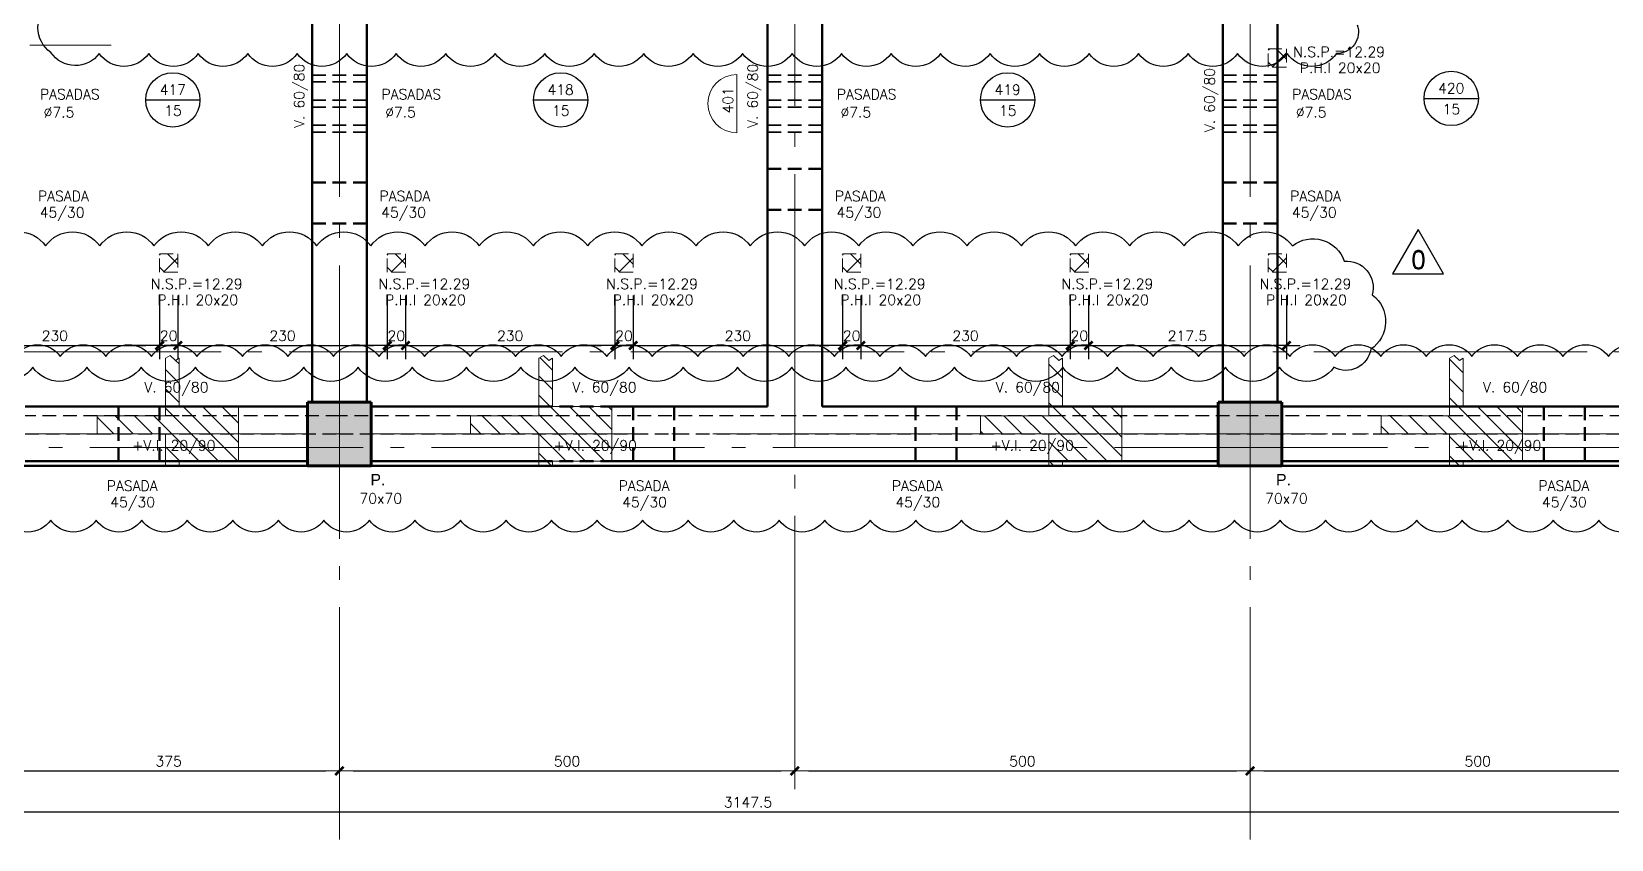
# Model space of a CAD drawing. Extents: x -4305 to 9892, y 67 to 16323.
# Drawn here: x 1897 to 3632, y 968 to 1854 of the extents above; entities that cross this region are included whole.
import ezdxf
from ezdxf.enums import TextEntityAlignment as Align

# ---------------------------------------------------------------- set-up
doc = ezdxf.new("R2010")
doc.units = 0
doc.header["$LTSCALE"] = 30
doc.header["$MEASUREMENT"] = 0
for name, pattern in [('DASHED', [0.75, 0.5, -0.25]), ('EJES', [12.5, 10, -1, 0.5, -1]), ('HIDDEN', [0.375, 0.25, -0.125]), ('RLE-PROYECCION', [53.5785, 35.71875, -17.85975])]:
    doc.linetypes.add(name, pattern=pattern)
doc.layers.get('0').update_dxf_attribs({"linetype": 'CONTINUOUS'})
for name, color, linetype, lineweight in [('RLE-CORTES-ABATIDOS', 1, 'CONTINUOUS', 15), ('RLE-COTAS', 2, 'CONTINUOUS', 9), ('RLE-EJES', 1, 'EJES', 15), ('RLE-LOSA', 90, 'CONTINUOUS', 15), ('RLE-PILAR', 5, 'CONTINUOUS', 25), ('RLE-PROYECCION', 2, 'DASHED', 15), ('RLE-SOLID', 252, 'CONTINUOUS', 15), ('RLE-TEXTO-1', 9, 'CONTINUOUS', 9), ('RLE-VIGA', 3, 'CONTINUOUS', 15)]:
    doc.layers.add(name, color=color, linetype=linetype, lineweight=lineweight)
for name, color, linetype in [('RLE-COTAS1', 2, 'CONTINUOUS'), ('RLE-HATCH2', 1, 'HIDDEN'), ('RLE-LOSAS', 3, 'CONTINUOUS'), ('RLE-REVISION 0', 1, 'CONTINUOUS'), ('RLE-SEGMENTOS1', 2, 'DASHED')]:
    doc.layers.add(name, color=color, linetype=linetype)
doc.styles.add('Arial_3', font='arial.ttf', dxfattribs={"height": 0.25})
doc.styles.add('ROMAND', font='romand', dxfattribs={"height": 31.5})
doc.styles.add('ROMANS', font='romans.shx', dxfattribs={"height": 11.25})
doc.dimstyles.new('ING-50', dxfattribs={"dimscale": 50, "dimtxt": 0.27, "dimasz": 0.3, "dimexe": 0, "dimexo": 0, "dimgap": 0.1, "dimtad": 1, "dimdec": 1, "dimzin": 12, "dimdsep": 46, "dimtxsty": 'ROMANS', "dimblk": 'TICK1', "dimblk1": 'TICK1', "dimblk2": 'TICK1', "dimcen": 0.09, "dimclrd": 2, "dimclre": 1, "dimclrt": 3, "dimadec": 0, "dimazin": 0, "dimtfac": 1, "dimtdec": 0, "dimtix": 1, "dimtmove": 2, "dimatfit": 3, "dimldrblk": 'TICK1', "dimfxl": 0, "dimfxlon": 1, "dimtolj": 1, "dimtzin": 0, "dimarcsym": 0})
pattern_1 = [(135, (9312.102, 600.886), (-10.606602, -10.606602), [])]

# ---------------------------------------------------------------- blocks, each defined once
blk = doc.blocks.new('TICK1')
at = {"color": 2}
for points in [[(0, 0), (-1, 0)], [(0, 0), (1, 0)]]:
    blk.add_lwpolyline(points, dxfattribs=at)
at = {"color": 2, "const_width": 0.2}
blk.add_lwpolyline([(-0.3, -0.3), (0.3, 0.3)], dxfattribs=at)
blk = doc.blocks.new('*D48')
at = {"layer": 'RLE-COTAS', "color": 2, "lineweight": -2, "transparency": 16777216}
blk.add_line((1125.2, 998.1), (4242.7, 998.1), dxfattribs=at)
at = {"layer": 'RLE-COTAS', "color": 2, "lineweight": -2, "transparency": 16777216, "xscale": 15, "yscale": 15, "zscale": 15, "rotation": 180}
blk.add_blockref('TICK1', (1110.2, 998.1), dxfattribs=at)
at = {"layer": 'RLE-COTAS', "color": 2, "lineweight": -2, "transparency": 16777216, "xscale": 15, "yscale": 15, "zscale": 15}
blk.add_blockref('TICK1', (4257.7, 998.1), dxfattribs=at)
at = {"layer": 'RLE-COTAS', "color": 3, "transparency": 16777216, "insert": (2683.9, 1008.7), "char_height": 11.25, "width": 61.027, "attachment_point": 5, "style": 'ROMANS'}
blk.add_mtext('\\A1;3147.5', dxfattribs=at)
blk = doc.blocks.new('*D71')
at = {"layer": 'RLE-COTAS', "color": 2, "lineweight": -2, "transparency": 16777216}
blk.add_line((1125.2, 998.1), (4242.7, 998.1), dxfattribs=at)
at = {"layer": 'RLE-COTAS', "color": 2, "lineweight": -2, "transparency": 16777216, "xscale": 15, "yscale": 15, "zscale": 15, "rotation": 180}
blk.add_blockref('TICK1', (1110.2, 998.1), dxfattribs=at)
at = {"layer": 'RLE-COTAS', "color": 2, "lineweight": -2, "transparency": 16777216, "xscale": 15, "yscale": 15, "zscale": 15}
blk.add_blockref('TICK1', (4257.7, 998.1), dxfattribs=at)
at = {"layer": 'RLE-COTAS', "color": 3, "transparency": 16777216, "insert": (2683.9, 1008.7), "char_height": 11.25, "width": 61.027, "attachment_point": 5, "style": 'ROMANS'}
blk.add_mtext('\\A1;3147.5', dxfattribs=at)
blk = doc.blocks.new('*D76')
at = {"layer": 'RLE-COTAS', "color": 2, "lineweight": -2, "transparency": 16777216}
blk.add_line((1875.2, 1043.1), (2220.2, 1043.1), dxfattribs=at)
at = {"layer": 'RLE-COTAS', "color": 2, "lineweight": -2, "transparency": 16777216, "xscale": 15, "yscale": 15, "zscale": 15, "rotation": 180}
blk.add_blockref('TICK1', (1860.2, 1043.1), dxfattribs=at)
at = {"layer": 'RLE-COTAS', "color": 2, "lineweight": -2, "transparency": 16777216, "xscale": 15, "yscale": 15, "zscale": 15}
blk.add_blockref('TICK1', (2235.2, 1043.1), dxfattribs=at)
at = {"layer": 'RLE-COTAS', "color": 3, "transparency": 16777216, "insert": (2047.7, 1053.7), "char_height": 11.25, "width": 33.226, "attachment_point": 5, "style": 'ROMANS'}
blk.add_mtext('\\A1;375', dxfattribs=at)
blk = doc.blocks.new('*D77')
at = {"layer": 'RLE-COTAS', "color": 2, "lineweight": -2, "transparency": 16777216}
blk.add_line((2250.2, 1043.1), (2720.2, 1043.1), dxfattribs=at)
at = {"layer": 'RLE-COTAS', "color": 2, "lineweight": -2, "transparency": 16777216, "xscale": 15, "yscale": 15, "zscale": 15, "rotation": 180}
blk.add_blockref('TICK1', (2235.2, 1043.1), dxfattribs=at)
at = {"layer": 'RLE-COTAS', "color": 2, "lineweight": -2, "transparency": 16777216, "xscale": 15, "yscale": 15, "zscale": 15}
blk.add_blockref('TICK1', (2735.2, 1043.1), dxfattribs=at)
at = {"layer": 'RLE-COTAS', "color": 3, "transparency": 16777216, "insert": (2485.2, 1053.7), "char_height": 11.25, "width": 33.226, "attachment_point": 5, "style": 'ROMANS'}
blk.add_mtext('\\A1;500', dxfattribs=at)
blk = doc.blocks.new('*D78')
at = {"layer": 'RLE-COTAS', "color": 2, "lineweight": -2, "transparency": 16777216}
blk.add_line((2750.2, 1043.1), (3220.2, 1043.1), dxfattribs=at)
at = {"layer": 'RLE-COTAS', "color": 2, "lineweight": -2, "transparency": 16777216, "xscale": 15, "yscale": 15, "zscale": 15, "rotation": 180}
blk.add_blockref('TICK1', (2735.2, 1043.1), dxfattribs=at)
at = {"layer": 'RLE-COTAS', "color": 2, "lineweight": -2, "transparency": 16777216, "xscale": 15, "yscale": 15, "zscale": 15}
blk.add_blockref('TICK1', (3235.2, 1043.1), dxfattribs=at)
at = {"layer": 'RLE-COTAS', "color": 3, "transparency": 16777216, "insert": (2985.2, 1053.7), "char_height": 11.25, "width": 33.226, "attachment_point": 5, "style": 'ROMANS'}
blk.add_mtext('\\A1;500', dxfattribs=at)
blk = doc.blocks.new('*D79')
at = {"layer": 'RLE-COTAS', "color": 2, "lineweight": -2, "transparency": 16777216}
blk.add_line((3250.2, 1043.1), (3720.2, 1043.1), dxfattribs=at)
at = {"layer": 'RLE-COTAS', "color": 2, "lineweight": -2, "transparency": 16777216, "xscale": 15, "yscale": 15, "zscale": 15, "rotation": 180}
blk.add_blockref('TICK1', (3235.2, 1043.1), dxfattribs=at)
at = {"layer": 'RLE-COTAS', "color": 2, "lineweight": -2, "transparency": 16777216, "xscale": 15, "yscale": 15, "zscale": 15}
blk.add_blockref('TICK1', (3735.2, 1043.1), dxfattribs=at)
at = {"layer": 'RLE-COTAS', "color": 3, "transparency": 16777216, "insert": (3485.2, 1053.7), "char_height": 11.25, "width": 33.226, "attachment_point": 5, "style": 'ROMANS'}
blk.add_mtext('\\A1;500', dxfattribs=at)
blk = doc.blocks.new('RLE-ETIQUETA-VIGA-NUMERADA - Numerada Normal Centro Arriba-1323725-4_')
at = {"layer": 'RLE-TEXTO-1'}
blk.add_line((-0.639, 0.75), (0.639, 0.75), dxfattribs=at)
blk.add_arc((0, 0.75), 0.639, 360, 180, dxfattribs=at)
blk = doc.blocks.new('RLE-ETIQUETA COLUMNA - TAG PILAR DIVIDIDO-1340790-4_')
at = {"layer": 'RLE-TEXTO-1', "insert": (-0.264, 0.165), "char_height": 0.25, "width": 0.40084, "attachment_point": 1, "style": 'Arial_3'}
blk.add_mtext('P.', dxfattribs=at)
blk = doc.blocks.new('losa-ne')
at = {"color": 5, "linetype": 'Continuous'}
blk.add_line((-29.8, 0), (29.7, 0), dxfattribs=at)
at = {"color": 3, "linetype": 'Continuous'}
blk.add_circle((0, 0), 29.8, dxfattribs=at)
at = {"color": 3, "linetype": 'Continuous', "style": 'ROMANS'}
for tag, p in [('N%%DL', (0, 5.6)), ('ESP', (0.2, -17.4))]:
    blk.add_attdef(tag, text='', height=11.2, dxfattribs=at).set_placement(p, align=Align.CENTER)
blk = doc.blocks.new('*D137')
at = {"layer": 'RLE-COTAS1', "color": 1, "lineweight": -2, "transparency": 16777216}
for p, q in [((1807.7, 1564.9), (1807.7, 1494.9)), ((2037.7, 1564.9), (2037.7, 1494.9))]:
    blk.add_line(p, q, dxfattribs=at)
at = {"layer": 'RLE-COTAS1', "color": 2, "lineweight": -2, "transparency": 16777216}
blk.add_line((1822.7, 1509.9), (2022.7, 1509.9), dxfattribs=at)
at = {"layer": 'RLE-COTAS1', "color": 2, "lineweight": -2, "transparency": 16777216, "xscale": 15, "yscale": 15, "zscale": 15, "rotation": 180}
blk.add_blockref('TICK1', (1807.7, 1509.9), dxfattribs=at)
at = {"layer": 'RLE-COTAS1', "color": 2, "lineweight": -2, "transparency": 16777216, "xscale": 15, "yscale": 15, "zscale": 15}
blk.add_blockref('TICK1', (2037.7, 1509.9), dxfattribs=at)
at = {"layer": 'RLE-COTAS1', "color": 3, "transparency": 16777216, "insert": (1922.7, 1520.6), "char_height": 11.25, "attachment_point": 5, "style": 'ROMANS'}
blk.add_mtext('\\A1;230', dxfattribs=at)
blk = doc.blocks.new('*D138')
at = {"layer": 'RLE-COTAS1', "color": 1, "lineweight": -2, "transparency": 16777216}
for p, q in [((2037.7, 1564.9), (2037.7, 1494.9)), ((2057.7, 1564.9), (2057.7, 1494.9))]:
    blk.add_line(p, q, dxfattribs=at)
at = {"layer": 'RLE-COTAS1', "color": 2, "lineweight": -2, "transparency": 16777216}
for p, q in [((2022.7, 1509.9), (2007.7, 1509.9)), ((2037.7, 1509.9), (2057.7, 1509.9)), ((2072.7, 1509.9), (2087.7, 1509.9))]:
    blk.add_line(p, q, dxfattribs=at)
at = {"layer": 'RLE-COTAS1', "color": 2, "lineweight": -2, "transparency": 16777216, "xscale": 15, "yscale": 15, "zscale": 15}
blk.add_blockref('TICK1', (2037.7, 1509.9), dxfattribs=at)
at = {"layer": 'RLE-COTAS1', "color": 2, "lineweight": -2, "transparency": 16777216, "xscale": 15, "yscale": 15, "zscale": 15, "rotation": 180}
blk.add_blockref('TICK1', (2057.7, 1509.9), dxfattribs=at)
at = {"layer": 'RLE-COTAS1', "color": 3, "transparency": 16777216, "insert": (2047.7, 1520.6), "char_height": 11.25, "attachment_point": 5, "style": 'ROMANS'}
blk.add_mtext('\\A1;20', dxfattribs=at)
blk = doc.blocks.new('*D139')
at = {"layer": 'RLE-COTAS1', "color": 1, "lineweight": -2, "transparency": 16777216}
for p, q in [((2057.7, 1564.9), (2057.7, 1494.9)), ((2287.7, 1564.9), (2287.7, 1494.9))]:
    blk.add_line(p, q, dxfattribs=at)
at = {"layer": 'RLE-COTAS1', "color": 2, "lineweight": -2, "transparency": 16777216}
blk.add_line((2072.7, 1509.9), (2272.7, 1509.9), dxfattribs=at)
at = {"layer": 'RLE-COTAS1', "color": 2, "lineweight": -2, "transparency": 16777216, "xscale": 15, "yscale": 15, "zscale": 15, "rotation": 180}
blk.add_blockref('TICK1', (2057.7, 1509.9), dxfattribs=at)
at = {"layer": 'RLE-COTAS1', "color": 2, "lineweight": -2, "transparency": 16777216, "xscale": 15, "yscale": 15, "zscale": 15}
blk.add_blockref('TICK1', (2287.7, 1509.9), dxfattribs=at)
at = {"layer": 'RLE-COTAS1', "color": 3, "transparency": 16777216, "insert": (2172.7, 1520.6), "char_height": 11.25, "attachment_point": 5, "style": 'ROMANS'}
blk.add_mtext('\\A1;230', dxfattribs=at)
blk = doc.blocks.new('*D140')
at = {"layer": 'RLE-COTAS1', "color": 1, "lineweight": -2, "transparency": 16777216}
for p, q in [((2287.7, 1564.9), (2287.7, 1494.9)), ((2307.7, 1564.9), (2307.7, 1494.9))]:
    blk.add_line(p, q, dxfattribs=at)
at = {"layer": 'RLE-COTAS1', "color": 2, "lineweight": -2, "transparency": 16777216}
for p, q in [((2272.7, 1509.9), (2257.7, 1509.9)), ((2287.7, 1509.9), (2307.7, 1509.9)), ((2322.7, 1509.9), (2337.7, 1509.9))]:
    blk.add_line(p, q, dxfattribs=at)
at = {"layer": 'RLE-COTAS1', "color": 2, "lineweight": -2, "transparency": 16777216, "xscale": 15, "yscale": 15, "zscale": 15}
blk.add_blockref('TICK1', (2287.7, 1509.9), dxfattribs=at)
at = {"layer": 'RLE-COTAS1', "color": 2, "lineweight": -2, "transparency": 16777216, "xscale": 15, "yscale": 15, "zscale": 15, "rotation": 180}
blk.add_blockref('TICK1', (2307.7, 1509.9), dxfattribs=at)
at = {"layer": 'RLE-COTAS1', "color": 3, "transparency": 16777216, "insert": (2297.7, 1520.6), "char_height": 11.25, "attachment_point": 5, "style": 'ROMANS'}
blk.add_mtext('\\A1;20', dxfattribs=at)
blk = doc.blocks.new('*D141')
at = {"layer": 'RLE-COTAS1', "color": 1, "lineweight": -2, "transparency": 16777216}
for p, q in [((2307.7, 1564.9), (2307.7, 1494.9)), ((2537.7, 1564.9), (2537.7, 1494.9))]:
    blk.add_line(p, q, dxfattribs=at)
at = {"layer": 'RLE-COTAS1', "color": 2, "lineweight": -2, "transparency": 16777216}
blk.add_line((2322.7, 1509.9), (2522.7, 1509.9), dxfattribs=at)
at = {"layer": 'RLE-COTAS1', "color": 2, "lineweight": -2, "transparency": 16777216, "xscale": 15, "yscale": 15, "zscale": 15, "rotation": 180}
blk.add_blockref('TICK1', (2307.7, 1509.9), dxfattribs=at)
at = {"layer": 'RLE-COTAS1', "color": 2, "lineweight": -2, "transparency": 16777216, "xscale": 15, "yscale": 15, "zscale": 15}
blk.add_blockref('TICK1', (2537.7, 1509.9), dxfattribs=at)
at = {"layer": 'RLE-COTAS1', "color": 3, "transparency": 16777216, "insert": (2422.7, 1520.6), "char_height": 11.25, "attachment_point": 5, "style": 'ROMANS'}
blk.add_mtext('\\A1;230', dxfattribs=at)
blk = doc.blocks.new('*D142')
at = {"layer": 'RLE-COTAS1', "color": 1, "lineweight": -2, "transparency": 16777216}
for p, q in [((2537.7, 1564.9), (2537.7, 1494.9)), ((2557.7, 1564.9), (2557.7, 1494.9))]:
    blk.add_line(p, q, dxfattribs=at)
at = {"layer": 'RLE-COTAS1', "color": 2, "lineweight": -2, "transparency": 16777216}
for p, q in [((2522.7, 1509.9), (2507.7, 1509.9)), ((2537.7, 1509.9), (2557.7, 1509.9)), ((2572.7, 1509.9), (2587.7, 1509.9))]:
    blk.add_line(p, q, dxfattribs=at)
at = {"layer": 'RLE-COTAS1', "color": 2, "lineweight": -2, "transparency": 16777216, "xscale": 15, "yscale": 15, "zscale": 15}
blk.add_blockref('TICK1', (2537.7, 1509.9), dxfattribs=at)
at = {"layer": 'RLE-COTAS1', "color": 2, "lineweight": -2, "transparency": 16777216, "xscale": 15, "yscale": 15, "zscale": 15, "rotation": 180}
blk.add_blockref('TICK1', (2557.7, 1509.9), dxfattribs=at)
at = {"layer": 'RLE-COTAS1', "color": 3, "transparency": 16777216, "insert": (2547.7, 1520.6), "char_height": 11.25, "attachment_point": 5, "style": 'ROMANS'}
blk.add_mtext('\\A1;20', dxfattribs=at)
blk = doc.blocks.new('*D143')
at = {"layer": 'RLE-COTAS1', "color": 1, "lineweight": -2, "transparency": 16777216}
for p, q in [((2557.7, 1564.9), (2557.7, 1494.9)), ((2787.7, 1564.9), (2787.7, 1494.9))]:
    blk.add_line(p, q, dxfattribs=at)
at = {"layer": 'RLE-COTAS1', "color": 2, "lineweight": -2, "transparency": 16777216}
blk.add_line((2572.7, 1509.9), (2772.7, 1509.9), dxfattribs=at)
at = {"layer": 'RLE-COTAS1', "color": 2, "lineweight": -2, "transparency": 16777216, "xscale": 15, "yscale": 15, "zscale": 15, "rotation": 180}
blk.add_blockref('TICK1', (2557.7, 1509.9), dxfattribs=at)
at = {"layer": 'RLE-COTAS1', "color": 2, "lineweight": -2, "transparency": 16777216, "xscale": 15, "yscale": 15, "zscale": 15}
blk.add_blockref('TICK1', (2787.7, 1509.9), dxfattribs=at)
at = {"layer": 'RLE-COTAS1', "color": 3, "transparency": 16777216, "insert": (2672.7, 1520.6), "char_height": 11.25, "attachment_point": 5, "style": 'ROMANS'}
blk.add_mtext('\\A1;230', dxfattribs=at)
blk = doc.blocks.new('*D144')
at = {"layer": 'RLE-COTAS1', "color": 1, "lineweight": -2, "transparency": 16777216}
for p, q in [((2787.7, 1564.9), (2787.7, 1494.9)), ((2807.7, 1564.9), (2807.7, 1494.9))]:
    blk.add_line(p, q, dxfattribs=at)
at = {"layer": 'RLE-COTAS1', "color": 2, "lineweight": -2, "transparency": 16777216}
for p, q in [((2772.7, 1509.9), (2757.7, 1509.9)), ((2787.7, 1509.9), (2807.7, 1509.9)), ((2822.7, 1509.9), (2837.7, 1509.9))]:
    blk.add_line(p, q, dxfattribs=at)
at = {"layer": 'RLE-COTAS1', "color": 2, "lineweight": -2, "transparency": 16777216, "xscale": 15, "yscale": 15, "zscale": 15}
blk.add_blockref('TICK1', (2787.7, 1509.9), dxfattribs=at)
at = {"layer": 'RLE-COTAS1', "color": 2, "lineweight": -2, "transparency": 16777216, "xscale": 15, "yscale": 15, "zscale": 15, "rotation": 180}
blk.add_blockref('TICK1', (2807.7, 1509.9), dxfattribs=at)
at = {"layer": 'RLE-COTAS1', "color": 3, "transparency": 16777216, "insert": (2797.7, 1520.6), "char_height": 11.25, "attachment_point": 5, "style": 'ROMANS'}
blk.add_mtext('\\A1;20', dxfattribs=at)
blk = doc.blocks.new('*D145')
at = {"layer": 'RLE-COTAS1', "color": 1, "lineweight": -2, "transparency": 16777216}
for p, q in [((2807.7, 1564.9), (2807.7, 1494.9)), ((3037.7, 1564.9), (3037.7, 1494.9))]:
    blk.add_line(p, q, dxfattribs=at)
at = {"layer": 'RLE-COTAS1', "color": 2, "lineweight": -2, "transparency": 16777216}
blk.add_line((2822.7, 1509.9), (3022.7, 1509.9), dxfattribs=at)
at = {"layer": 'RLE-COTAS1', "color": 2, "lineweight": -2, "transparency": 16777216, "xscale": 15, "yscale": 15, "zscale": 15, "rotation": 180}
blk.add_blockref('TICK1', (2807.7, 1509.9), dxfattribs=at)
at = {"layer": 'RLE-COTAS1', "color": 2, "lineweight": -2, "transparency": 16777216, "xscale": 15, "yscale": 15, "zscale": 15}
blk.add_blockref('TICK1', (3037.7, 1509.9), dxfattribs=at)
at = {"layer": 'RLE-COTAS1', "color": 3, "transparency": 16777216, "insert": (2922.7, 1520.6), "char_height": 11.25, "attachment_point": 5, "style": 'ROMANS'}
blk.add_mtext('\\A1;230', dxfattribs=at)
blk = doc.blocks.new('*D146')
at = {"layer": 'RLE-COTAS1', "color": 1, "lineweight": -2, "transparency": 16777216}
for p, q in [((3037.7, 1564.9), (3037.7, 1494.9)), ((3057.7, 1564.9), (3057.7, 1494.9))]:
    blk.add_line(p, q, dxfattribs=at)
at = {"layer": 'RLE-COTAS1', "color": 2, "lineweight": -2, "transparency": 16777216}
for p, q in [((3022.7, 1509.9), (3007.7, 1509.9)), ((3037.7, 1509.9), (3057.7, 1509.9)), ((3072.7, 1509.9), (3087.7, 1509.9))]:
    blk.add_line(p, q, dxfattribs=at)
at = {"layer": 'RLE-COTAS1', "color": 2, "lineweight": -2, "transparency": 16777216, "xscale": 15, "yscale": 15, "zscale": 15}
blk.add_blockref('TICK1', (3037.7, 1509.9), dxfattribs=at)
at = {"layer": 'RLE-COTAS1', "color": 2, "lineweight": -2, "transparency": 16777216, "xscale": 15, "yscale": 15, "zscale": 15, "rotation": 180}
blk.add_blockref('TICK1', (3057.7, 1509.9), dxfattribs=at)
at = {"layer": 'RLE-COTAS1', "color": 3, "transparency": 16777216, "insert": (3047.7, 1520.6), "char_height": 11.25, "attachment_point": 5, "style": 'ROMANS'}
blk.add_mtext('\\A1;20', dxfattribs=at)
blk = doc.blocks.new('*D147')
at = {"layer": 'RLE-COTAS1', "color": 1, "lineweight": -2, "transparency": 16777216}
for p, q in [((3057.7, 1564.9), (3057.7, 1494.9)), ((3275.2, 1564.9), (3275.2, 1494.9))]:
    blk.add_line(p, q, dxfattribs=at)
at = {"layer": 'RLE-COTAS1', "color": 2, "lineweight": -2, "transparency": 16777216}
blk.add_line((3072.7, 1509.9), (3260.2, 1509.9), dxfattribs=at)
at = {"layer": 'RLE-COTAS1', "color": 2, "lineweight": -2, "transparency": 16777216, "xscale": 15, "yscale": 15, "zscale": 15, "rotation": 180}
blk.add_blockref('TICK1', (3057.7, 1509.9), dxfattribs=at)
at = {"layer": 'RLE-COTAS1', "color": 2, "lineweight": -2, "transparency": 16777216, "xscale": 15, "yscale": 15, "zscale": 15}
blk.add_blockref('TICK1', (3275.2, 1509.9), dxfattribs=at)
at = {"layer": 'RLE-COTAS1', "color": 3, "transparency": 16777216, "insert": (3166.4, 1520.6), "char_height": 11.25, "attachment_point": 5, "style": 'ROMANS'}
blk.add_mtext('\\A1;217.5', dxfattribs=at)
blk = doc.blocks.new('rev-1')
at = {"color": 3}
blk.add_lwpolyline([(-0.1, 31.3), (-28.3, -17.5), (28, -17.5), (-0.1, 31.3)], dxfattribs=at)
at = {"color": 5, "linetype": 'Continuous', "style": 'ROMAND'}
blk.add_attdef('1', text='', height=20, dxfattribs=at).set_placement((0.4, -12), align=Align.CENTER)

msp = doc.modelspace()

# ---------------------------------------------------------------- hatches: boundary and pattern name
at = {"layer": 'RLE-CORTES-ABATIDOS'}
h = msp.add_hatch(dxfattribs=at)
h.set_pattern_fill('FP_1', color=256, style=0, pattern_type=2)
h.set_pattern_definition(pattern_1)
h.paths.add_polyline_path([(2049.429, 1499.102), (2044.233, 1496.102), (2044.233, 1432.933), (1969.233, 1432.933), (1969.233, 1412.933), (2044.233, 1412.933), (2044.233, 1377.933), (2059.233, 1377.933), (2059.233, 1382.933), (2124.233, 1382.933), (2124.233, 1442.933), (2059.233, 1442.933), (2059.233, 1496.102), (2055.086, 1493.446)])
h = msp.add_hatch(dxfattribs=at)
h.set_pattern_fill('FP_1', color=256, style=0, pattern_type=2)
h.set_pattern_definition(pattern_1)
h.paths.add_polyline_path([(2469.233, 1496.102), (2465.086, 1493.446), (2459.429, 1499.102), (2454.233, 1496.102), (2454.233, 1432.933), (2379.233, 1432.933), (2379.233, 1412.933), (2454.233, 1412.933), (2454.233, 1377.933), (2469.233, 1377.933), (2469.233, 1382.933), (2534.233, 1382.933), (2534.233, 1442.933), (2469.233, 1442.933)])
h = msp.add_hatch(dxfattribs=at)
h.set_pattern_fill('FP_1', color=256, style=0, pattern_type=2)
h.set_pattern_definition(pattern_1)
h.paths.add_polyline_path([(3019.429, 1499.102), (3014.233, 1496.102), (3014.233, 1432.933), (2939.233, 1432.933), (2939.233, 1412.933), (3014.233, 1412.933), (3014.233, 1377.933), (3029.233, 1377.933), (3029.233, 1382.933), (3094.233, 1382.933), (3094.233, 1442.933), (3029.233, 1442.933), (3029.233, 1496.102), (3025.086, 1493.446)])
h = msp.add_hatch(dxfattribs=at)
h.set_pattern_fill('FP_1', color=256, style=0, pattern_type=2)
h.set_pattern_definition(pattern_1)
h.paths.add_polyline_path([(3459.429, 1499.102), (3454.233, 1496.102), (3454.233, 1432.933), (3379.233, 1432.933), (3379.233, 1412.933), (3454.233, 1412.933), (3454.233, 1377.933), (3469.233, 1377.933), (3469.233, 1382.933), (3534.233, 1382.933), (3534.233, 1442.933), (3469.233, 1442.933), (3469.233, 1496.102), (3465.086, 1493.446)])
at = {"layer": 'RLE-HATCH2', "linetype": 'RLE-PROYECCION'}
h = msp.add_hatch(dxfattribs=at)
h.set_pattern_fill('ANSI37', color=1, scale=5.15625, style=0)
h.set_pattern_definition([(45, (-64934.727, 20928.207), (-11.5761114, 11.5761114), []), (135, (-64934.727, 20928.207), (-11.5761114, -11.5761114), [])])
h.paths.add_polyline_path([(3275.2, 1815.433), (3275.2, 1835.433), (3255.2, 1835.433), (3255.2, 1815.433)])
h = msp.add_hatch(dxfattribs=at)
h.set_pattern_fill('ANSI37', color=1, scale=5.15625, style=0)
h.set_pattern_definition([(45, (-66152.227, 20703.207), (-11.5761114, 11.5761114), []), (135, (-66152.227, 20703.207), (-11.5761114, -11.5761114), [])])
h.paths.add_polyline_path([(2057.7, 1590.433), (2057.7, 1610.433), (2037.7, 1610.433), (2037.7, 1590.433)])
h = msp.add_hatch(dxfattribs=at)
h.set_pattern_fill('ANSI37', color=1, scale=5.15625, style=0)
h.set_pattern_definition([(45, (-65902.227, 20703.207), (-11.5761114, 11.5761114), []), (135, (-65902.227, 20703.207), (-11.5761114, -11.5761114), [])])
h.paths.add_polyline_path([(2307.7, 1590.433), (2307.7, 1610.433), (2287.7, 1610.433), (2287.7, 1590.433)])
h = msp.add_hatch(dxfattribs=at)
h.set_pattern_fill('ANSI37', color=1, scale=5.15625, style=0)
h.set_pattern_definition([(45, (-65652.227, 20703.207), (-11.5761114, 11.5761114), []), (135, (-65652.227, 20703.207), (-11.5761114, -11.5761114), [])])
h.paths.add_polyline_path([(2557.7, 1590.433), (2557.7, 1610.433), (2537.7, 1610.433), (2537.7, 1590.433)])
h = msp.add_hatch(dxfattribs=at)
h.set_pattern_fill('ANSI37', color=1, scale=5.15625, style=0)
h.set_pattern_definition([(45, (-65402.227, 20703.207), (-11.5761114, 11.5761114), []), (135, (-65402.227, 20703.207), (-11.5761114, -11.5761114), [])])
h.paths.add_polyline_path([(2807.7, 1590.433), (2807.7, 1610.433), (2787.7, 1610.433), (2787.7, 1590.433)])
h = msp.add_hatch(dxfattribs=at)
h.set_pattern_fill('ANSI37', color=1, scale=5.15625, style=0)
h.set_pattern_definition([(45, (-65152.227, 20703.207), (-11.5761114, 11.5761114), []), (135, (-65152.227, 20703.207), (-11.5761114, -11.5761114), [])])
h.paths.add_polyline_path([(3057.7, 1590.433), (3057.7, 1610.433), (3037.7, 1610.433), (3037.7, 1590.433)])
h = msp.add_hatch(dxfattribs=at)
h.set_pattern_fill('ANSI37', color=1, scale=5.15625, style=0)
h.set_pattern_definition([(45, (-64934.727, 20703.207), (-11.5761114, 11.5761114), []), (135, (-64934.727, 20703.207), (-11.5761114, -11.5761114), [])])
h.paths.add_polyline_path([(3275.2, 1590.433), (3275.2, 1610.433), (3255.2, 1610.433), (3255.2, 1590.433)])
at = {"layer": 'RLE-SOLID'}
for points in [[(2270.2, 1377.933), (2270.2, 1447.933), (2200.2, 1447.933), (2200.2, 1377.933)], [(3270.2, 1377.933), (3270.2, 1447.933), (3200.2, 1447.933), (3200.2, 1377.933)]]:
    msp.add_hatch(color=256, dxfattribs=at).paths.add_polyline_path(points)

# ---------------------------------------------------------------- linework, layer by layer
at = {"layer": 'RLE-CORTES-ABATIDOS'}
for p, q in [((2049.429, 1499.102), (2044.233, 1496.102)), ((2044.233, 1496.102), (2044.233, 1432.933)), ((2055.086, 1493.446), (2049.429, 1499.102)), ((2059.233, 1496.102), (2055.086, 1493.446)), ((2059.233, 1442.933), (2059.233, 1496.102)), ((2459.429, 1499.102), (2454.233, 1496.102)), ((2454.233, 1496.102), (2454.233, 1432.933)), ((2465.086, 1493.446), (2459.429, 1499.102)), ((2469.233, 1496.102), (2465.086, 1493.446)), ((2469.233, 1442.933), (2469.233, 1496.102)), ((3019.429, 1499.102), (3014.233, 1496.102)), ((3014.233, 1496.102), (3014.233, 1432.933)), ((3025.086, 1493.446), (3019.429, 1499.102)), ((3029.233, 1496.102), (3025.086, 1493.446)), ((3029.233, 1442.933), (3029.233, 1496.102)), ((3459.429, 1499.102), (3454.233, 1496.102)), ((3454.233, 1496.102), (3454.233, 1432.933)), ((3465.086, 1493.446), (3459.429, 1499.102)), ((3469.233, 1496.102), (3465.086, 1493.446)), ((3469.233, 1442.933), (3469.233, 1496.102)), ((2124.233, 1442.933), (2059.233, 1442.933)), ((2124.233, 1382.933), (2124.233, 1442.933)), ((2534.233, 1442.933), (2469.233, 1442.933)), ((2534.233, 1382.933), (2534.233, 1442.933)), ((3094.233, 1442.933), (3029.233, 1442.933)), ((3094.233, 1382.933), (3094.233, 1442.933)), ((3534.233, 1442.933), (3469.233, 1442.933)), ((3534.233, 1382.933), (3534.233, 1442.933)), ((2044.233, 1432.933), (1969.233, 1432.933)), ((1969.233, 1432.933), (1969.233, 1412.933)), ((2454.233, 1432.933), (2379.233, 1432.933)), ((2379.233, 1432.933), (2379.233, 1412.933)), ((3014.233, 1432.933), (2939.233, 1432.933)), ((2939.233, 1432.933), (2939.233, 1412.933)), ((3454.233, 1432.933), (3379.233, 1432.933)), ((3379.233, 1432.933), (3379.233, 1412.933)), ((1969.233, 1412.933), (2044.233, 1412.933)), ((2044.233, 1412.933), (2044.233, 1377.933)), ((2379.233, 1412.933), (2454.233, 1412.933)), ((2454.233, 1412.933), (2454.233, 1377.933)), ((2939.233, 1412.933), (3014.233, 1412.933)), ((3014.233, 1412.933), (3014.233, 1377.933)), ((3379.233, 1412.933), (3454.233, 1412.933)), ((3454.233, 1412.933), (3454.233, 1377.933)), ((2044.233, 1377.933), (2059.233, 1377.933)), ((2059.233, 1382.933), (2124.233, 1382.933)), ((2059.233, 1377.933), (2059.233, 1382.933)), ((2454.233, 1377.933), (2469.233, 1377.933)), ((2469.233, 1382.933), (2534.233, 1382.933)), ((2469.233, 1377.933), (2469.233, 1382.933)), ((3014.233, 1377.933), (3029.233, 1377.933)), ((3029.233, 1382.933), (3094.233, 1382.933)), ((3029.233, 1377.933), (3029.233, 1382.933)), ((3454.233, 1377.933), (3469.233, 1377.933)), ((3469.233, 1382.933), (3534.233, 1382.933)), ((3469.233, 1377.933), (3469.233, 1382.933))]:
    msp.add_line(p, q, dxfattribs=at)
at = {"layer": 'RLE-EJES', "linetype": 'EJES', "lineweight": 9}
for p, q in [((2235.2, 3472.933), (2235.2, 967.933)), ((3235.2, 3472.933), (3235.2, 967.933)), ((770.199, 1839.433), (1984.718, 1839.433)), ((770.199, 1412.933), (4570.199, 1412.933))]:
    msp.add_line(p, q, dxfattribs=at)
at = {"layer": 'RLE-EJES', "linetype": 'EJES'}
for p, q in [((2735.2, 1022.933), (2735.2, 3422.933)), ((1430.2, 1502.933), (4460.2, 1502.933)), ((4511.199, 1397.933), (831.199, 1397.933))]:
    msp.add_line(p, q, dxfattribs=at)
at = {"layer": 'RLE-LOSA', "color": 3, "lineweight": 50}
for p, q in [((2200.2, 1377.933), (1295.199, 1377.933)), ((3200.2, 1377.933), (2270.2, 1377.933)), ((4245.2, 1377.933), (3270.2, 1377.933))]:
    msp.add_line(p, q, dxfattribs=at)
at = {"layer": 'RLE-PILAR', "lineweight": 70}
for p, q in [((2200.2, 1377.933), (2200.2, 1447.933)), ((2200.2, 1447.933), (2270.2, 1447.933)), ((2270.2, 1447.933), (2270.2, 1377.933)), ((3200.2, 1377.933), (3200.2, 1447.933)), ((3200.2, 1447.933), (3270.2, 1447.933)), ((3270.2, 1447.933), (3270.2, 1377.933)), ((2270.2, 1377.933), (2200.2, 1377.933)), ((3270.2, 1377.933), (3200.2, 1377.933))]:
    msp.add_line(p, q, dxfattribs=at)
at = {"layer": 'RLE-PROYECCION', "linetype": 'DASHED'}
for p, q in [((3255.2, 1815.433), (3255.2, 1835.433)), ((3255.2, 1835.433), (3275.2, 1835.433)), ((3275.2, 1835.433), (3275.2, 1815.433)), ((3275.2, 1815.433), (3255.2, 1815.433)), ((2037.7, 1590.433), (2037.7, 1610.433)), ((2037.7, 1610.433), (2057.7, 1610.433)), ((2057.7, 1610.433), (2057.7, 1590.433)), ((2287.7, 1590.433), (2287.7, 1610.433)), ((2287.7, 1610.433), (2307.7, 1610.433)), ((2307.7, 1610.433), (2307.7, 1590.433)), ((2537.7, 1590.433), (2537.7, 1610.433)), ((2537.7, 1610.433), (2557.7, 1610.433)), ((2557.7, 1610.433), (2557.7, 1590.433)), ((2787.7, 1590.433), (2787.7, 1610.433)), ((2787.7, 1610.433), (2807.7, 1610.433)), ((2807.7, 1610.433), (2807.7, 1590.433)), ((3037.7, 1590.433), (3037.7, 1610.433)), ((3037.7, 1610.433), (3057.7, 1610.433)), ((3057.7, 1610.433), (3057.7, 1590.433)), ((3255.2, 1590.433), (3255.2, 1610.433)), ((3255.2, 1610.433), (3275.2, 1610.433)), ((3275.2, 1610.433), (3275.2, 1590.433)), ((2057.7, 1590.433), (2037.7, 1590.433)), ((2307.7, 1590.433), (2287.7, 1590.433)), ((2557.7, 1590.433), (2537.7, 1590.433)), ((2807.7, 1590.433), (2787.7, 1590.433)), ((3057.7, 1590.433), (3037.7, 1590.433)), ((3275.2, 1590.433), (3255.2, 1590.433))]:
    msp.add_line(p, q, dxfattribs=at)
at = {"layer": 'RLE-REVISION 0'}
for points in [[(3352.886, 1862.026, -0.52056705), (3330.197, 1830.367, -0.52056705), (3275.849, 1830.367, -0.52056705), (3221.501, 1830.367, -0.52056705), (3167.152, 1830.367, -0.52056705), (3112.804, 1830.367, -0.52056705), (3058.456, 1830.367, -0.52056705), (3004.108, 1830.367, -0.52056705), (2949.76, 1830.367, -0.52056705), (2895.411, 1830.367, -0.52056705), (2841.063, 1830.367, -0.52056705), (2786.715, 1830.367, -0.52056705), (2732.367, 1830.367, -0.52056705), (2678.019, 1830.367, -0.52056705), (2623.67, 1830.367, -0.52056705), (2569.322, 1830.367, -0.52056705), (2514.974, 1830.367, -0.52056705), (2460.626, 1830.367, -0.52056705), (2406.278, 1830.367, -0.52056705), (2351.929, 1830.367, -0.52056705), (2297.581, 1830.367, -0.52056705), (2243.233, 1830.367, -0.52056705), (2188.885, 1830.367, -0.52056705), (2134.537, 1830.367, -0.52056705), (2080.188, 1830.367, -0.52056705), (2025.84, 1830.367, -0.52056705), (1971.492, 1830.367, -0.52056705), (1918.365, 1831.588, -0.52056705), (1918.365, 1885.937, -0.52056705)], [(1852.994, 1619.202, -0.52056705), (1912.524, 1619.202, -0.52056705), (1972.054, 1619.202, -0.52056705), (2031.585, 1619.202, -0.52056705), (2091.115, 1619.202, -0.52056705), (2150.645, 1619.202, -0.52056705), (2210.176, 1619.202, -0.52056705), (2269.706, 1619.202, -0.52056705), (2329.236, 1619.202, -0.52056705), (2388.767, 1619.202, -0.52056705), (2448.297, 1619.202, -0.52056705), (2507.827, 1619.202, -0.52056705), (2567.358, 1619.202, -0.52056705), (2626.888, 1619.202, -0.52056705), (2686.418, 1619.202, -0.52056705), (2745.949, 1619.202, -0.52056705), (2805.479, 1619.202, -0.52056705), (2865.009, 1619.202, -0.52056705), (2924.54, 1619.202, -0.52056705), (2984.07, 1619.202, -0.52056705), (3043.6, 1619.202, -0.52056705), (3103.131, 1619.202, -0.52056705), (3162.661, 1619.202, -0.52056705), (3222.191, 1619.202, -0.52056705), (3281.722, 1619.202, -0.52056705), (3338.654, 1602.558, -0.52056705), (3369.429, 1565.492, -0.52056705), (3367.8, 1506.003, -0.52056705), (3327.217, 1486.069, -0.52056705), (3267.687, 1486.069, -0.52056705), (3208.156, 1486.069, -0.52056705), (3148.626, 1486.069, -0.52056705), (3089.096, 1486.069, -0.52056705), (3029.565, 1486.069, -0.52056705), (2970.035, 1486.069, -0.52056705), (2910.505, 1486.069, -0.52056705), (2850.974, 1486.069, -0.52056705), (2791.444, 1486.069, -0.52056705), (2731.914, 1486.069, -0.52056705), (2672.383, 1486.069, -0.52056705), (2612.853, 1486.069, -0.52056705), (2553.323, 1486.069, -0.52056705), (2493.792, 1486.069, -0.52056705), (2434.262, 1486.069, -0.52056705), (2374.732, 1486.069, -0.52056705), (2315.201, 1486.069, -0.52056705), (2255.671, 1486.069, -0.52056705), (2196.141, 1486.069, -0.52056705), (2136.61, 1486.069, -0.52056705), (2077.08, 1486.069, -0.52056705), (2017.55, 1486.069, -0.52056705), (1958.019, 1486.069, -0.52056705), (1898.489, 1486.069, -0.52056705), (1838.959, 1486.069, -0.52056705)], [(1878.735, 1497.735, -0.52056705), (1928.735, 1497.735, -0.52056705), (1978.735, 1497.735, -0.52056705), (2028.735, 1497.735, -0.52056705), (2078.735, 1497.735, -0.52056705), (2128.735, 1497.735, -0.52056705), (2178.735, 1497.735, -0.52056705), (2228.735, 1497.735, -0.52056705), (2278.735, 1497.735, -0.52056705), (2328.735, 1497.735, -0.52056705), (2378.735, 1497.735, -0.52056705), (2428.735, 1497.735, -0.52056705), (2478.735, 1497.735, -0.52056705), (2528.735, 1497.735, -0.52056705), (2578.735, 1497.735, -0.52056705), (2628.735, 1497.735, -0.52056705), (2678.735, 1497.735, -0.52056705), (2728.735, 1497.735, -0.52056705), (2778.735, 1497.735, -0.52056705), (2828.735, 1497.735, -0.52056705), (2878.735, 1497.735, -0.52056705), (2928.735, 1497.735, -0.52056705), (2978.735, 1497.735, -0.52056705), (3028.735, 1497.735, -0.52056705), (3078.735, 1497.735, -0.52056705), (3128.735, 1497.735, -0.52056705), (3178.735, 1497.735, -0.52056705), (3228.735, 1497.735, -0.52056705), (3278.735, 1497.735, -0.52056705), (3328.735, 1497.735, -0.52056705), (3378.735, 1497.735, -0.52056705), (3428.735, 1497.735, -0.52056705), (3478.735, 1497.735, -0.52056705), (3528.735, 1497.735, -0.52056705), (3578.735, 1497.735, -0.52056705), (3628.735, 1497.735, -0.52056705), (3678.735, 1497.735, -0.52056705)], [(3668.155, 1318.204, -0.52056705), (3618.155, 1318.204, -0.52056705), (3568.155, 1318.204, -0.52056705), (3518.155, 1318.204, -0.52056705), (3468.155, 1318.204, -0.52056705), (3418.155, 1318.204, -0.52056705), (3368.155, 1318.204, -0.52056705), (3318.155, 1318.204, -0.52056705), (3268.155, 1318.204, -0.52056705), (3218.155, 1318.204, -0.52056705), (3168.155, 1318.204, -0.52056705), (3118.155, 1318.204, -0.52056705), (3068.155, 1318.204, -0.52056705), (3018.155, 1318.204, -0.52056705), (2968.155, 1318.204, -0.52056705), (2918.155, 1318.204, -0.52056705), (2868.155, 1318.204, -0.52056705), (2818.155, 1318.204, -0.52056705), (2768.155, 1318.204, -0.52056705), (2718.155, 1318.204, -0.52056705), (2668.155, 1318.204, -0.52056705), (2618.155, 1318.204, -0.52056705), (2568.155, 1318.204, -0.52056705), (2518.155, 1318.204, -0.52056705), (2468.155, 1318.204, -0.52056705), (2418.155, 1318.204, -0.52056705), (2368.155, 1318.204, -0.52056705), (2318.155, 1318.204, -0.52056705), (2268.155, 1318.204, -0.52056705), (2218.155, 1318.204, -0.52056705), (2168.155, 1318.204, -0.52056705), (2118.155, 1318.204, -0.52056705), (2068.155, 1318.204, -0.52056705), (2018.155, 1318.204, -0.52056705), (1968.155, 1318.204, -0.52056705), (1918.155, 1318.204, -0.52056705), (1868.155, 1318.204, -0.52056705)]]:
    msp.add_lwpolyline(points, format="xyb", dxfattribs=at)
at = {"layer": 'RLE-SEGMENTOS1', "lineweight": 35}
for p, q in [((2265.2, 1806.675), (2205.2, 1806.675)), ((2765.2, 1806.675), (2705.2, 1806.675)), ((3265.2, 1806.675), (3205.2, 1806.675)), ((2265.2, 1799.175), (2205.2, 1799.175)), ((2765.2, 1799.175), (2705.2, 1799.175)), ((3265.2, 1799.175), (3205.2, 1799.175)), ((2265.2, 1779.175), (2205.2, 1779.175)), ((2265.2, 1771.675), (2205.2, 1771.675)), ((2765.2, 1779.175), (2705.2, 1779.175)), ((2765.2, 1771.675), (2705.2, 1771.675)), ((3265.2, 1779.175), (3205.2, 1779.175)), ((3265.2, 1771.675), (3205.2, 1771.675)), ((2265.2, 1751.675), (2205.2, 1751.675)), ((2265.2, 1744.175), (2205.2, 1744.175)), ((2765.2, 1751.675), (2705.2, 1751.675)), ((2765.2, 1744.175), (2705.2, 1744.175)), ((3265.2, 1751.675), (3205.2, 1751.675)), ((3265.2, 1744.175), (3205.2, 1744.175))]:
    msp.add_line(p, q, dxfattribs=at)
at = {"layer": 'RLE-SEGMENTOS1', "lineweight": 50}
for p, q in [((2705.2, 1703.755), (2765.2, 1703.755)), ((2205.2, 1688.755), (2265.2, 1688.755)), ((3205.2, 1688.755), (3265.2, 1688.755)), ((2705.2, 1658.755), (2765.2, 1658.755)), ((2205.2, 1643.755), (2265.2, 1643.755)), ((3205.2, 1643.755), (3265.2, 1643.755)), ((1992.699, 1382.933), (1992.699, 1442.933)), ((2037.699, 1442.933), (2037.699, 1382.933)), ((2454.233, 1442.933), (2534.233, 1442.933)), ((2557.699, 1442.933), (2557.699, 1382.933)), ((2602.699, 1442.933), (2602.699, 1382.933)), ((2867.699, 1382.933), (2867.699, 1442.933)), ((2912.699, 1442.933), (2912.699, 1382.933)), ((3557.7, 1442.933), (3557.7, 1382.933)), ((3602.7, 1442.933), (3602.7, 1382.933)), ((2454.233, 1382.933), (2534.233, 1382.933))]:
    msp.add_line(p, q, dxfattribs=at)
at = {"layer": 'RLE-SEGMENTOS1', "lineweight": 25}
for p, q in [((1969.233, 1432.933), (1890.2, 1432.933)), ((2059.233, 1432.933), (1969.233, 1432.933)), ((2235.2, 1432.933), (2059.233, 1432.933)), ((2379.233, 1432.933), (2235.2, 1432.933)), ((2469.233, 1432.933), (2379.233, 1432.933)), ((2735.2, 1432.933), (2469.233, 1432.933)), ((2939.233, 1432.933), (2735.2, 1432.933)), ((3029.233, 1432.933), (2939.233, 1432.933)), ((3235.2, 1432.933), (3029.233, 1432.933)), ((3379.233, 1432.933), (3235.2, 1432.933)), ((3469.233, 1432.933), (3379.233, 1432.933)), ((3735.2, 1432.933), (3469.233, 1432.933)), ((1890.2, 1412.933), (1969.233, 1412.933)), ((1969.233, 1412.933), (2059.233, 1412.933)), ((2059.233, 1412.933), (2235.2, 1412.933)), ((2235.2, 1412.933), (2379.233, 1412.933)), ((2379.233, 1412.933), (2469.233, 1412.933)), ((2469.233, 1412.933), (2735.2, 1412.933)), ((2735.2, 1412.933), (2939.233, 1412.933)), ((2939.233, 1412.933), (3029.233, 1412.933)), ((3029.233, 1412.933), (3235.2, 1412.933)), ((3235.2, 1412.933), (3379.233, 1412.933)), ((3379.233, 1412.933), (3469.233, 1412.933)), ((3469.233, 1412.933), (3735.2, 1412.933))]:
    msp.add_line(p, q, dxfattribs=at)
at = {"layer": 'RLE-VIGA', "lineweight": 50}
for p, q in [((2205.2, 1447.933), (2205.2, 2102.933)), ((2265.2, 1447.933), (2265.2, 2102.933)), ((2705.2, 2107.933), (2705.2, 1442.933)), ((2765.2, 2107.933), (2765.2, 1442.933)), ((3205.2, 1447.933), (3205.2, 2102.933)), ((3265.2, 1447.933), (3265.2, 2102.933)), ((1890.2, 1442.933), (2044.233, 1442.933)), ((2044.233, 1442.933), (2124.233, 1442.933)), ((2124.233, 1442.933), (2200.2, 1442.933)), ((2270.2, 1442.933), (2454.233, 1442.933)), ((2534.233, 1442.933), (2705.2, 1442.933)), ((2765.2, 1442.933), (3014.233, 1442.933)), ((3014.233, 1442.933), (3094.233, 1442.933)), ((3094.233, 1442.933), (3200.2, 1442.933)), ((3270.2, 1442.933), (3454.233, 1442.933)), ((3454.233, 1442.933), (3534.233, 1442.933)), ((3534.233, 1442.933), (3705.2, 1442.933)), ((1890.2, 1382.933), (2044.233, 1382.933)), ((2044.233, 1382.933), (2124.233, 1382.933)), ((2124.233, 1382.933), (2200.2, 1382.933)), ((2270.2, 1382.933), (2454.233, 1382.933)), ((2534.233, 1382.933), (2765.2, 1382.933)), ((2765.2, 1382.933), (3014.233, 1382.933)), ((3014.233, 1382.933), (3094.233, 1382.933)), ((3094.233, 1382.933), (3200.2, 1382.933)), ((3270.2, 1382.933), (3454.233, 1382.933)), ((3454.233, 1382.933), (3534.233, 1382.933)), ((3534.233, 1382.933), (3765.2, 1382.933))]:
    msp.add_line(p, q, dxfattribs=at)

# ---------------------------------------------------------------- block references
at = {"layer": 'RLE-LOSAS'}
for p, values in [((2052.299, 1779.495), {'N%%DL': '417', 'ESP': '15'}), ((2478.138, 1779.495), {'N%%DL': '418', 'ESP': '15'}), ((2968.956, 1779.495), {'N%%DL': '419', 'ESP': '15'}), ((3456.086, 1781.091), {'N%%DL': '420', 'ESP': '15'})]:
    msp.add_blockref('losa-ne', p, dxfattribs=at).add_auto_attribs(values)
at = {"layer": 'RLE-REVISION 0'}
msp.add_blockref('rev-1', (3419.785, 1606.041), dxfattribs=at).add_auto_attribs({'1': '0'})
at = {"layer": 'RLE-TEXTO-1', "xscale": 49.99999999999998, "yscale": 49.99999999999998, "zscale": 49.99999999999998, "rotation": 89.99999999999987}
msp.add_blockref('RLE-ETIQUETA-VIGA-NUMERADA - Numerada Normal Centro Arriba-1323725-4_', (2709.177, 1775.433), dxfattribs=at)
at = {"layer": 'RLE-TEXTO-1', "xscale": 49.99999999999998, "yscale": 49.99999999999998, "zscale": 49.99999999999998}
for p in [(2282.44, 1360.747), (3276.904, 1360.747)]:
    msp.add_blockref('RLE-ETIQUETA COLUMNA - TAG PILAR DIVIDIDO-1340790-4_', p, dxfattribs=at)

# ---------------------------------------------------------------- texts
at = {"layer": 'RLE-TEXTO-1', "color": 3, "char_height": 11.25, "width": 175.48438, "attachment_point": 5, "style": 'ROMANS'}
for insert in [(3332.984, 1832.132), (2078.561, 1577.481), (2328.561, 1577.481), (2578.561, 1577.481), (2828.561, 1577.481), (3078.561, 1577.481), (3296.061, 1577.481)]:
    msp.add_mtext('N.S.P.=12.29', dxfattribs=dict(at, insert=insert))
at = {"layer": 'RLE-TEXTO-1', "char_height": 11.25, "attachment_point": 5, "rotation": 90, "style": 'ROMANS'}
for s, insert, width in [('V. 60/80', (2192.939, 1783.961), 78.56537), ('V. 60/80', (2690.871, 1783.961), 78.56537), ('V. 60/80', (3192.625, 1779.326), 78.56537), ('401', (2661.842, 1779.03), 34.87341)]:
    msp.add_mtext(s, dxfattribs=dict(at, insert=insert, width=width))
at = {"layer": 'RLE-TEXTO-1', "char_height": 11.25, "attachment_point": 5, "style": 'ROMANS'}
for s, insert, width in [('P.H.I 20x20 ', (3334.044, 1814.658), 175.48438), ('PASADAS ', (1939.155, 1785.669), 105.42191), ('PASADAS ', (2314.155, 1785.669), 105.42191), ('PASADAS ', (2814.155, 1785.669), 105.42191), ('PASADAS ', (3314.155, 1785.669), 105.42191), ('Ø7.5', (1927.293, 1765.825), 45.69619), ('Ø7.5', (2302.293, 1765.825), 45.69619), ('Ø7.5', (2802.293, 1765.825), 45.69619), ('Ø7.5', (3302.293, 1765.825), 45.69619), ('PASADA ', (1932.141, 1673.959), 91.39237), ('PASADA ', (2307.141, 1673.959), 91.39237), ('PASADA ', (2807.141, 1673.959), 91.39237), ('PASADA ', (3307.141, 1673.959), 91.39237), ('45/30', (1930.7, 1654.115), 52.51053), ('45/30', (2305.7, 1654.115), 52.51053), ('45/30', (2805.7, 1654.115), 52.51053), ('45/30', (3305.7, 1654.115), 52.51053), ('P.H.I 20x20 ', (2079.621, 1560.006), 175.48438), ('P.H.I 20x20 ', (2329.621, 1560.006), 175.48438), ('P.H.I 20x20 ', (2579.621, 1560.006), 175.48438), ('P.H.I 20x20 ', (2829.621, 1560.006), 175.48438), ('P.H.I 20x20 ', (3079.621, 1560.006), 175.48438), ('P.H.I 20x20 ', (3297.121, 1560.006), 175.48438), ('V. 60/80', (2056.228, 1462.219), 78.56537), ('V. 60/80', (2526.228, 1462.219), 78.56537), ('V. 60/80', (2991.228, 1462.219), 78.56537), ('V. 60/80', (3526.228, 1462.219), 78.56537), ('+V.I. 20/90', (2053.305, 1398.458), 217.01748), ('+V.I. 20/90', (2516.05, 1398.458), 217.01748), ('+V.I. 20/90', (2995.918, 1398.458), 217.01748), ('+V.I. 20/90', (3509.206, 1398.458), 217.01748), ('PASADA ', (2007.644, 1356.002), 91.39237), ('PASADA ', (2569.744, 1356.002), 91.39237), ('PASADA ', (2869.744, 1356.002), 91.39237), ('PASADA ', (3579.744, 1356.002), 91.39237), ('45/30', (2008.203, 1336.158), 52.51053), ('70x70', (2280.662, 1342.106), 56.91981), ('45/30', (2570.304, 1336.158), 52.51053), ('45/30', (2870.304, 1336.158), 52.51053), ('70x70', (3275.125, 1342.106), 56.91981), ('45/30', (3580.304, 1336.158), 52.51053)]:
    msp.add_mtext(s, dxfattribs=dict(at, insert=insert, width=width))

# ---------------------------------------------------------------- dimensions: what is measured, and where the dimension line sits
at = {"layer": 'RLE-COTAS'}
for base, p1, p2, picture, middle in [((2235.2, 1043.054), (1860.2, 1048.054), (2235.2, 1048.054), '*D76', (2047.7, 1053.679)), ((2735.2, 1043.054), (2235.2, 1048.054), (2735.2, 1048.054), '*D77', (2485.2, 1053.679)), ((3235.2, 1043.054), (2735.2, 1048.054), (3235.2, 1048.054), '*D78', (2985.2, 1053.679)), ((3735.2, 1043.054), (3235.2, 1048.054), (3735.2, 1048.054), '*D79', (3485.2, 1053.679)), ((4257.7, 998.054), (1110.199, 1003.054), (4257.7, 1003.054), '*D48', (2683.95, 1008.679)), ((4257.7, 998.054), (1110.199, 1003.054), (4257.7, 1003.054), '*D71', (2683.95, 1008.679))]:
    dim = msp.add_linear_dim(base=base, p1=p1, p2=p2, dimstyle='ING-50', override={"dimexe": 0, "dimexo": 0, "dimdec": 1, "dimfxl": 0, "dimfxlon": 1}, dxfattribs=at)
    dim.commit()
    dim.dimension.update_dxf_attribs({"geometry": picture, "text_midpoint": middle})
at = {"layer": 'RLE-COTAS1'}
for base, p1, p2, picture, middle in [((2037.7, 1509.948), (1807.7, 1590.433), (2037.7, 1590.433), '*D137', (1922.7, 1520.573)), ((2057.7, 1509.948), (2037.7, 1590.433), (2057.7, 1590.433), '*D138', (2047.7, 1520.573)), ((2287.7, 1509.948), (2057.7, 1590.433), (2287.7, 1590.433), '*D139', (2172.7, 1520.573)), ((2307.7, 1509.948), (2287.7, 1590.433), (2307.7, 1590.433), '*D140', (2297.7, 1520.573)), ((2537.7, 1509.948), (2307.7, 1590.433), (2537.7, 1590.433), '*D141', (2422.7, 1520.573)), ((2557.7, 1509.948), (2537.7, 1590.433), (2557.7, 1590.433), '*D142', (2547.7, 1520.573)), ((2787.7, 1509.948), (2557.7, 1590.433), (2787.7, 1590.433), '*D143', (2672.7, 1520.573)), ((2807.7, 1509.948), (2787.7, 1590.433), (2807.7, 1590.433), '*D144', (2797.7, 1520.573)), ((3037.7, 1509.948), (2807.7, 1590.433), (3037.7, 1590.433), '*D145', (2922.7, 1520.573)), ((3057.7, 1509.948), (3037.7, 1590.433), (3057.7, 1590.433), '*D146', (3047.7, 1520.573)), ((3275.2, 1509.948), (3057.7, 1590.433), (3275.2, 1590.433), '*D147', (3166.45, 1520.573))]:
    dim = msp.add_linear_dim(base=base, p1=p1, p2=p2, dimstyle='ING-50', override={"dimexe": 0.3, "dimfxl": 1.1}, dxfattribs=at)
    dim.commit()
    dim.dimension.update_dxf_attribs({"geometry": picture, "text_midpoint": middle})

doc.saveas('drawing.dxf')
